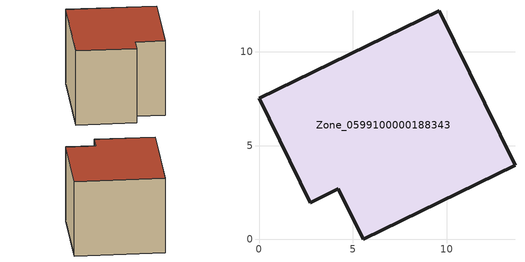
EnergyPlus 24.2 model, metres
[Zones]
Zone_0599100000188343
 floor ground (C_G): 4.23,2.69 2.72,1.97 0,7.53 9.61,12.2 13.64,3.95 5.55,0 z0
 wall outside (C_F): 9.61,12.2 0,7.53 2.72,1.97 4.23,2.69 5.55,0 13.64,3.95 9.61,12.2 z0:8.11
 roof outside (C_R): 5.55,0 13.64,3.95 9.61,12.2 0,7.53 2.72,1.97 4.23,2.69 z8.11
[BUILDING]
Pand.0599100000188343: North Axis=0; Terrain=City; Loads Convergence Tolerance Value=0.04; Temperature Convergence Tolerance Value=0.4; Solar Distribution=FullExterior; Maximum Number of Warmup Days=25; Minimum Number of Warmup Days=1
[Site:Location]
Rotterdam.The.Hague.AP_ZH_NLD Design_Conditions: Latitude=51.96; Longitude=4.45; Time Zone=1; Elevation=-4.5
[SITE:GROUNDTEMPERATURE:BUILDINGSURFACE]
18, 18, 18, 18, 18, 18, 18, 18, 18, 18, 18, 18
[MATERIAL] Thermal Absorptance=0.9; Solar Absorptance=0.7; Visible Absorptance=0.7
Name | Roughness | Thickness | Conductivity | Density | Specific Heat
G.TC.1965-1974 | MediumSmooth | 0.15 | 0.882353 | 540 | 1210
F.TC.1965-1974 | Rough | 0.3 | 0.697674 | 1920 | 840
R.TC.1965-1974 | MediumRough | 0.2 | 0.232558 | 1500 | 1000
[CONSTRUCTION]
C_G: G.TC.1965-1974
C_F: F.TC.1965-1974
C_R: R.TC.1965-1974
[ZONE]
Zone_0599100000188343: Type=1; Multiplier=1; Ceiling Height=Autocalculate; Volume=Autocalculate; Floor Area=autocalculate; Part of Total Floor Area=Yes
[ZONEINFILTRATION:DESIGNFLOWRATE]
Infil_Zone_0599100000188343: Zone or ZoneList or Space or SpaceList=Zone_0599100000188343; Schedule=AlwaysOn; Design Flow Rate Calculation Method=Flow/Area; Flow Rate per Floor Area=0.003; Constant Term Coefficient=1; Temperature Term Coefficient=0; Velocity Term Coefficient=0; Velocity Squared Term Coefficient=0
[HVACTEMPLATE:ZONE:IDEALLOADSAIRSYSTEM]
Zone_0599100000188343: Maximum Heating Supply Air Temperature=50; Minimum Cooling Supply Air Temperature=13; Maximum Heating Supply Air Humidity Ratio=0.0156; Minimum Cooling Supply Air Humidity Ratio=0.0077; Heating Limit=NoLimit; Cooling Limit=NoLimit; Dehumidification Control Type=ConstantSensibleHeatRatio; Cooling Sensible Heat Ratio=0.7; Dehumidification Setpoint=60; Humidification Control Type=None; Humidification Setpoint=30; Outdoor Air Method=None; Outdoor Air Flow Rate per Person=0.00944; Outdoor Air Flow Rate per Zone Floor Area=0; Outdoor Air Flow Rate per Zone=0; Demand Controlled Ventilation Type=None; Outdoor Air Economizer Type=NoEconomizer; Heat Recovery Type=None; Sensible Heat Recovery Effectiveness=0.7; Latent Heat Recovery Effectiveness=0.65
[ZONECONTROL:THERMOSTAT]
ThermostatControl_Zone_0599100000188343: Zone or ZoneList=Zone_0599100000188343; Control Type Schedule=DualSetpointControlType; Control 1=Thermostat_Zone_0599100000188343; Temperature Difference Between Cutout And Setpoint=0
[THERMOSTATSETPOINT:DUALSETPOINT]
Thermostat_Zone_0599100000188343: Heating Setpoint Temperature Schedule=HeatingSetpoint_Zone_0599100000188343; Cooling Setpoint Temperature Schedule=CoolingSetpoint_Zone_0599100000188343
[SCHEDULE:COMPACT]
HeatingSetpoint_Zone_0599100000188343: Through: 12/31, For: AllDays, Until: 24:00, 21
CoolingSetpoint_Zone_0599100000188343: Through: 12/31, For: AllDays, Until: 24:00, 24
DualSetpointControlType: Through: 12/31, For: AllDays, Until: 24:00, 4
AlwaysOn: Through: 12/31, For: AllDays, Until: 24:00, 1
